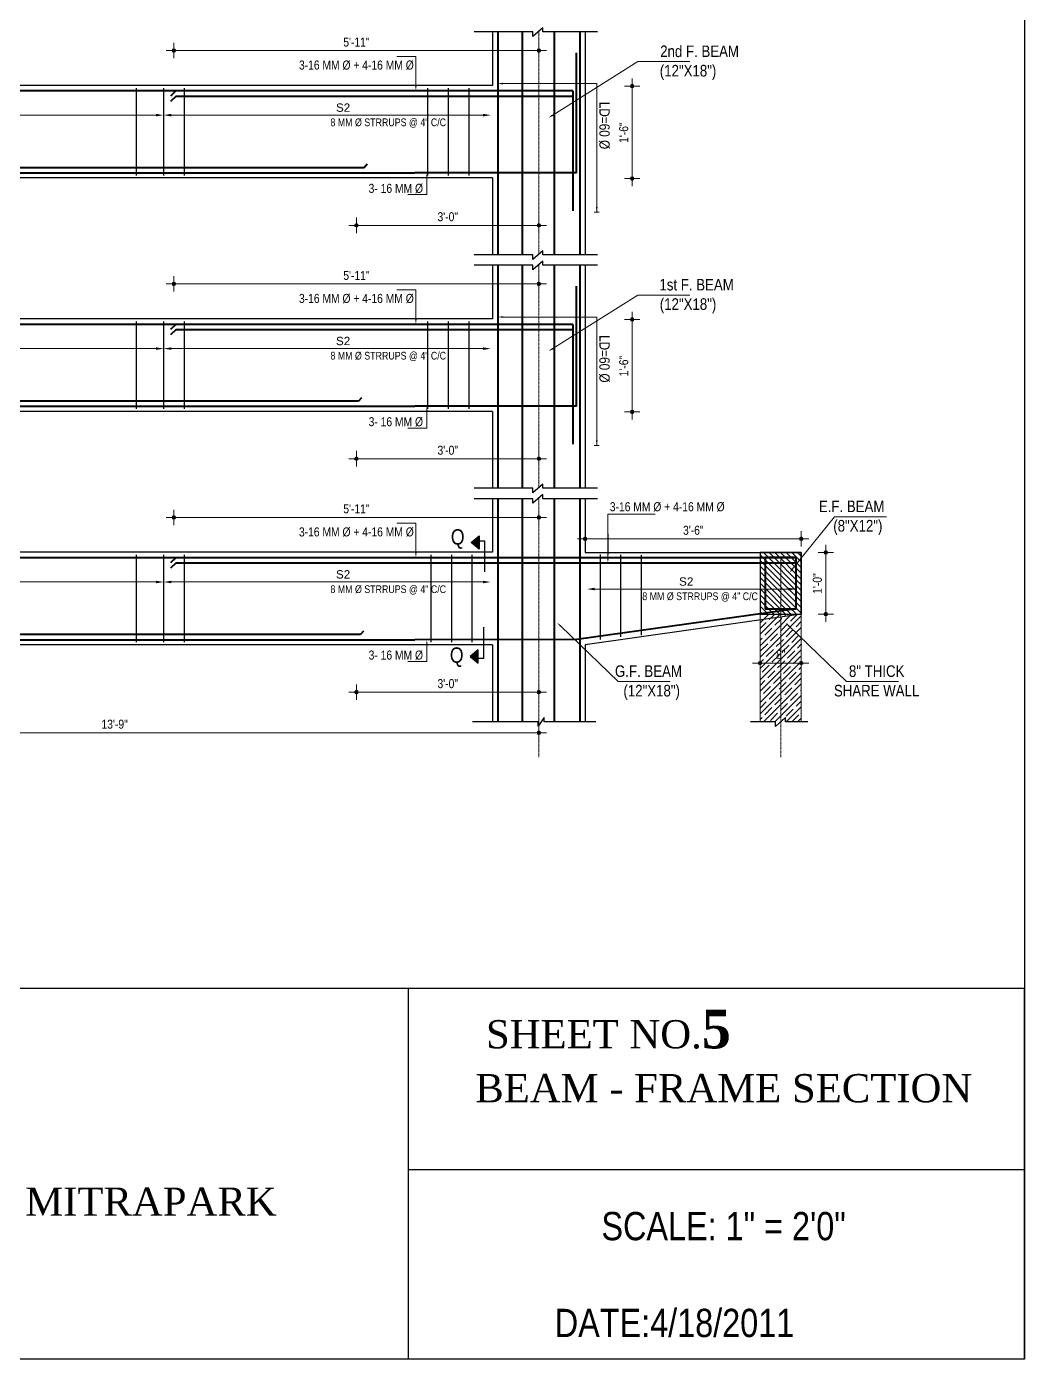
# Model space of a CAD drawing. Header units: inches. Extents: x 57837 to 133168, y 6972 to 27776.
# Drawn here: x 72902 to 73678, y 9792 to 10829 of the extents above; entities that cross this region are included whole.
import ezdxf

# ---------------------------------------------------------------- set-up
doc = ezdxf.new("R2010")
doc.units = ezdxf.units.IN
doc.header["$MEASUREMENT"] = 0
doc.linetypes.add('CENTER', pattern=[2, 1.25, -0.25, 0.25, -0.25])
doc.linetypes.add('CENTER2', pattern=[1.125, 0.75, -0.125, 0.125, -0.125])
for name, color, linetype, lineweight in [('CENTER', 9, 'CENTER', 5), ('DIM', 2, 'Continuous', 13), ('HACTH', 153, 'Continuous', 5), ('ROD', 1, 'Continuous', 40), ('STIRRUPS', 4, 'Continuous', 30)]:
    doc.layers.add(name, color=color, linetype=linetype, lineweight=lineweight)
for name, color, linetype in [('elevation', 3, 'Continuous'), ('text', 255, 'Continuous'), ('walls', 32, 'Continuous')]:
    doc.layers.add(name, color=color, linetype=linetype)
doc.styles.add('Arial', font='arial.ttf', dxfattribs={"height": 6.5})
doc.styles.get("Standard").update_dxf_attribs({"font": 'ARIALN.TTF', "height": 7})

msp = doc.modelspace()

# ---------------------------------------------------------------- hatches: boundary and pattern name
at = {"lineweight": 13}
h = msp.add_hatch(color=256, dxfattribs=at)
edge = h.paths.add_edge_path()
edge.add_arc((73016.3, 10810.8), 1.42, 0, 360)
h = msp.add_hatch(color=256, dxfattribs=at)
edge = h.paths.add_edge_path()
edge.add_arc((73300.3, 10810.8), 1.42, 0, 360)
h = msp.add_hatch(color=256, dxfattribs=at)
edge = h.paths.add_edge_path()
edge.add_arc((73372.9, 10783.1), 1.42, 0, 360)
h = msp.add_hatch(color=256, dxfattribs=at)
edge = h.paths.add_edge_path()
edge.add_arc((73372.9, 10711.1), 1.42, 0, 360)
h = msp.add_hatch(color=256, dxfattribs=at)
edge = h.paths.add_edge_path()
edge.add_arc((73158.3, 10674.7), 1.42, 0, 360)
h = msp.add_hatch(color=256, dxfattribs=at)
edge = h.paths.add_edge_path()
edge.add_arc((73300.3, 10674.7), 1.42, 0, 360)
h = msp.add_hatch(color=256, dxfattribs=at)
edge = h.paths.add_edge_path()
edge.add_arc((73016.3, 10629.1), 1.42, 0, 360)
h = msp.add_hatch(color=256, dxfattribs=at)
edge = h.paths.add_edge_path()
edge.add_arc((73300.3, 10629.1), 1.42, 0, 360)
h = msp.add_hatch(color=256, dxfattribs=at)
edge = h.paths.add_edge_path()
edge.add_arc((73372.9, 10601.4), 1.42, 0, 360)
h = msp.add_hatch(color=256, dxfattribs=at)
edge = h.paths.add_edge_path()
edge.add_arc((73372.9, 10529.4), 1.42, 0, 360)
h = msp.add_hatch(color=256, dxfattribs=at)
edge = h.paths.add_edge_path()
edge.add_arc((73158.3, 10493), 1.42, 0, 360)
h = msp.add_hatch(color=256, dxfattribs=at)
edge = h.paths.add_edge_path()
edge.add_arc((73300.3, 10493), 1.42, 0, 360)
h = msp.add_hatch(color=256, dxfattribs=at)
edge = h.paths.add_edge_path()
edge.add_arc((73016.3, 10447.3), 1.42, 0, 360)
h = msp.add_hatch(color=256, dxfattribs=at)
edge = h.paths.add_edge_path()
edge.add_arc((73300.3, 10447.3), 1.42, 0, 360)
h = msp.add_hatch(color=256, dxfattribs=at)
edge = h.paths.add_edge_path()
edge.add_arc((73336.3, 10430.7), 1.42, 0, 360)
h = msp.add_hatch(color=256, dxfattribs=at)
edge = h.paths.add_edge_path()
edge.add_arc((73504.5, 10430.7), 1.42, 0, 360)
h = msp.add_hatch(color=256, dxfattribs=at)
edge = h.paths.add_edge_path()
edge.add_arc((73523.6, 10420), 1.42, 0, 360)
h = msp.add_hatch(color=256, dxfattribs=at)
edge = h.paths.add_edge_path()
edge.add_arc((73523.6, 10372), 1.42, 0, 360)
h = msp.add_hatch(color=256, dxfattribs=at)
edge = h.paths.add_edge_path()
edge.add_arc((73472.5, 10333.9), 1.42, 0, 360)
h = msp.add_hatch(color=256, dxfattribs=at)
edge = h.paths.add_edge_path()
edge.add_arc((73504.5, 10333.9), 1.42, 0, 360)
h = msp.add_hatch(color=256, dxfattribs=at)
edge = h.paths.add_edge_path()
edge.add_arc((73158.3, 10311.3), 1.42, 0, 360)
h = msp.add_hatch(color=256, dxfattribs=at)
edge = h.paths.add_edge_path()
edge.add_arc((73300.3, 10311.3), 1.42, 0, 360)
h = msp.add_hatch(color=256, dxfattribs=at)
edge = h.paths.add_edge_path()
edge.add_arc((73300.3, 10279.6), 1.42, 0, 360)
at = {"layer": 'text'}
for points in [[(73247.6, 10427.7), (73253.9, 10432.9), (73253.9, 10422.5)], [(73246.9, 10339), (73253.1, 10333.8), (73253.1, 10344.2)]]:
    msp.add_hatch(color=256, dxfattribs=at).paths.add_polyline_path(points)

# ---------------------------------------------------------------- linework, layer by layer
at = {"color": 1}
for p, q in [((73678.1, 11820.2), (73678.1, 9791.8)), ((73678.1, 9791.8), (71149.6, 9791.8))]:
    msp.add_line(p, q, dxfattribs=at)
for p, q in [((73264.3, 10825.3), (73264.3, 10783.6)), ((73336.3, 10825.7), (73336.3, 10711.6)), ((73336.3, 10825.7), (73336.3, 10783.6)), ((73336.3, 10825.3), (73336.3, 10783.6)), ((73216.4, 10783.6), (72380.3, 10783.6)), ((73264.3, 10783.6), (73216.4, 10783.6)), ((73264.3, 10711.6), (72380.3, 10711.6)), ((73264.3, 10711.6), (73264.3, 10651.7)), ((73336.3, 10711.6), (73336.3, 10651.7)), ((73264.3, 10643.6), (73264.3, 10601.8)), ((73336.3, 10643.9), (73336.3, 10529.8)), ((73336.3, 10643.9), (73336.3, 10601.8)), ((73336.3, 10643.6), (73336.3, 10601.8)), ((73216.4, 10601.8), (72380.3, 10601.8)), ((73264.3, 10601.8), (73216.4, 10601.8)), ((73264.3, 10529.8), (72380.3, 10529.8)), ((73264.3, 10529.8), (73264.3, 10470)), ((73336.3, 10529.8), (73336.3, 10470)), ((73264.3, 10461.8), (73264.3, 10420.1)), ((73336.3, 10461.8), (73336.3, 10420)), ((73336.3, 10461.8), (73336.3, 10420)), ((73336.3, 10461.8), (73336.3, 10420)), ((73216.4, 10420.1), (72380.3, 10420.1)), ((73264.3, 10420.1), (73216.4, 10420.1)), ((73336.3, 10420), (73504.5, 10420)), ((73504.5, 10420), (73472.5, 10420)), ((73472.5, 10420), (73472.5, 10372)), ((73504.5, 10386.1), (73472.5, 10418.1)), ((73504.5, 10390.5), (73475, 10420)), ((73504.5, 10394.9), (73479.4, 10420)), ((73504.5, 10399.3), (73483.9, 10420)), ((73504.5, 10403.8), (73488.3, 10420)), ((73504.5, 10408.2), (73492.7, 10420)), ((73504.5, 10412.6), (73497.1, 10420)), ((73504.5, 10417), (73501.5, 10420)), ((73504.5, 10372), (73504.5, 10420)), ((73504.5, 10420), (73504.5, 10372)), ((73504.5, 10381.7), (73472.5, 10413.7)), ((73504.5, 10377.2), (73472.5, 10409.2)), ((73504.5, 10372.8), (73472.5, 10404.8)), ((73500.9, 10372), (73472.5, 10400.4)), ((73496.5, 10372), (73472.5, 10396)), ((73492.1, 10372), (73472.5, 10391.6)), ((73487.7, 10372), (73472.5, 10387.1)), ((73483.2, 10372), (73472.5, 10382.7)), ((73478.8, 10372), (73472.5, 10378.3)), ((73504.5, 10372), (73336.3, 10348)), ((73474.4, 10372), (73472.5, 10373.9)), ((73472.5, 10372), (73504.5, 10372)), ((73264.3, 10348.1), (72380.3, 10348.1)), ((73264.3, 10348.1), (73264.3, 10288.2)), ((73336.3, 10348.1), (73336.3, 10288.2)), ((73504.5, 10348.4), (73504.5, 10348.4)), ((73504.5, 10348.4), (73504.5, 10348)), ((73678.1, 10080.4), (71149.6, 10080.4)), ((73198.6, 10080.4), (73198.6, 9791.8)), ((73678.1, 10080.4), (73248.9, 10080.4)), ((73678.1, 9791.8), (73678.1, 10080.4)), ((73678.1, 9791.8), (73678.1, 10080.4)), ((73678.1, 9939.4), (73198.6, 9939.4)), ((73678.1, 9791.8), (73678.1, 9939.4))]:
    msp.add_line(p, q)
at = {"lineweight": 13}
for p, q in [((73016.3, 10804.8), (73016.3, 10816.8)), ((73300.3, 10816.8), (73300.3, 10804.8)), ((73022.3, 10810.8), (73010.3, 10810.8)), ((73294.3, 10810.8), (73306.3, 10810.8)), ((73366.9, 10783.1), (73378.9, 10783.1)), ((73372.9, 10777.1), (73372.9, 10789.1)), ((73378.9, 10711.1), (73366.9, 10711.1)), ((73372.9, 10717.1), (73372.9, 10705.1)), ((73158.3, 10668.7), (73158.3, 10680.7)), ((73300.3, 10680.7), (73300.3, 10668.7)), ((73164.3, 10674.7), (73152.3, 10674.7)), ((73294.3, 10674.7), (73306.3, 10674.7)), ((73022.3, 10629.1), (73010.3, 10629.1)), ((73016.3, 10623.1), (73016.3, 10635.1)), ((73294.3, 10629.1), (73306.3, 10629.1)), ((73300.3, 10635.1), (73300.3, 10623.1)), ((73372.9, 10595.4), (73372.9, 10607.4)), ((73366.9, 10601.4), (73378.9, 10601.4)), ((73372.9, 10535.4), (73372.9, 10523.4)), ((73378.9, 10529.4), (73366.9, 10529.4)), ((73164.3, 10493), (73152.3, 10493)), ((73158.3, 10487), (73158.3, 10499)), ((73294.3, 10493), (73306.3, 10493)), ((73300.3, 10499), (73300.3, 10487)), ((73016.3, 10441.3), (73016.3, 10453.3)), ((73300.3, 10453.3), (73300.3, 10441.3)), ((73022.3, 10447.3), (73010.3, 10447.3)), ((73294.3, 10447.3), (73306.3, 10447.3)), ((73342.3, 10430.7), (73330.3, 10430.7)), ((73336.3, 10424.7), (73336.3, 10436.7)), ((73498.5, 10430.7), (73510.5, 10430.7)), ((73504.5, 10436.7), (73504.5, 10424.7)), ((73517.6, 10420), (73529.6, 10420)), ((73523.6, 10414), (73523.6, 10426)), ((73523.6, 10378), (73523.6, 10366)), ((73529.6, 10372), (73517.6, 10372)), ((73472.5, 10327.9), (73472.5, 10339.9)), ((73504.5, 10339.9), (73504.5, 10327.9)), ((73478.5, 10333.9), (73466.5, 10333.9)), ((73498.5, 10333.9), (73510.5, 10333.9)), ((73158.3, 10305.3), (73158.3, 10317.3)), ((73300.3, 10317.3), (73300.3, 10305.3)), ((73164.3, 10311.3), (73152.3, 10311.3)), ((73294.3, 10311.3), (73306.3, 10311.3)), ((73300.3, 10285.6), (73300.3, 10273.6)), ((73294.3, 10279.6), (73306.3, 10279.6))]:
    msp.add_line(p, q, dxfattribs=at)
for centre in [(73016.3, 10810.8), (73300.3, 10810.8), (73372.9, 10783.1), (73372.9, 10711.1), (73158.3, 10674.7), (73300.3, 10674.7), (73016.3, 10629.1), (73300.3, 10629.1), (73372.9, 10601.4), (73372.9, 10529.4), (73158.3, 10493), (73300.3, 10493), (73016.3, 10447.3), (73300.3, 10447.3), (73336.3, 10430.7), (73504.5, 10430.7), (73523.6, 10420), (73523.6, 10372), (73472.5, 10333.9), (73504.5, 10333.9), (73158.3, 10311.3), (73300.3, 10311.3), (73300.3, 10279.6)]:
    msp.add_circle(centre, 1.42, dxfattribs=at)
at = {"layer": 'CENTER', "linetype": 'CENTER2', "lineweight": 5}
for p, q in [((73300.3, 10825.8), (73300.3, 10652.2)), ((73300.3, 10644), (73300.3, 10470.4)), ((73300.3, 10462.3), (73300.3, 10260.5)), ((73488.5, 10415.2), (73488.5, 10260.5))]:
    msp.add_line(p, q, dxfattribs=at)
at = {"layer": 'DIM'}
for p, q in [((73020.3, 10810.8), (73296.3, 10810.8)), ((73372.9, 10779.1), (73372.9, 10715.1)), ((73296.3, 10674.7), (73162.3, 10674.7)), ((73020.3, 10629.1), (73296.3, 10629.1)), ((73372.9, 10597.4), (73372.9, 10533.4)), ((73296.3, 10493), (73162.3, 10493)), ((73020.3, 10447.3), (73296.3, 10447.3)), ((73500.5, 10430.7), (73340.3, 10430.7)), ((73523.6, 10416), (73523.6, 10376)), ((73476.5, 10333.9), (73500.5, 10333.9)), ((73296.3, 10311.3), (73162.3, 10311.3)), ((73296.3, 10279.6), (72644.3, 10279.6))]:
    msp.add_line(p, q, dxfattribs=at)
at = {"layer": 'DIM', "ltscale": 3, "extrusion": (0, 0, -1)}
for p, q in [((73204.6, 10806.2), (73189.7, 10806.2)), ((73204.6, 10783.7), (73204.6, 10806.2)), ((73272.3, 10785.1), (73345.3, 10785.1)), ((73345.3, 10785.1), (73345.3, 10684.9)), ((73204.6, 10624.4), (73189.7, 10624.4)), ((73204.6, 10601.9), (73204.6, 10624.4)), ((73272.3, 10603.3), (73345.3, 10603.3)), ((73345.3, 10603.3), (73345.3, 10503.2)), ((73204.6, 10442.7), (73189.7, 10442.7)), ((73204.6, 10420.2), (73204.6, 10442.7))]:
    msp.add_line(p, q, dxfattribs=at)
at = {"layer": 'DIM', "lineweight": 13}
for p, q in [((73311.2, 10760.6), (73377.3, 10802.2)), ((73377.3, 10802.2), (73417.8, 10802.2)), ((73311.2, 10578.8), (73377.3, 10620.4)), ((73377.3, 10620.4), (73417.8, 10620.4)), ((73497.7, 10407.2), (73530.4, 10447.8)), ((73530.4, 10447.8), (73570.9, 10447.8)), ((73317.4, 10362.6), (73361.9, 10319.6)), ((73495.1, 10362.6), (73539.6, 10319.6)), ((73361.9, 10319.6), (73402.4, 10319.6)), ((73539.6, 10319.6), (73580.1, 10319.6))]:
    msp.add_line(p, q, dxfattribs=at)
at = {"layer": 'DIM', "lineweight": 9}
for p, q in [((73002.3, 10760.5), (72606.3, 10760.5)), ((73256.9, 10760.5), (73014.3, 10760.5)), ((73002.3, 10578.7), (72606.3, 10578.7)), ((73256.9, 10578.7), (73014.3, 10578.7)), ((73002.3, 10397), (72640.3, 10397)), ((73256.9, 10397), (73014.3, 10397)), ((73343.7, 10391.5), (73494.5, 10391.5))]:
    msp.add_line(p, q, dxfattribs=at)
at = {"layer": 'DIM', "ltscale": 3}
for p, q in [((73213.1, 10711.6), (73213.1, 10698.6)), ((73213.1, 10698.6), (73198.3, 10698.6)), ((73345.3, 10688.9), (73345.3, 10706.2)), ((73347.2, 10684.9), (73343.3, 10684.9)), ((73213.1, 10529.8), (73213.1, 10516.8)), ((73345.3, 10507.2), (73345.3, 10524.4)), ((73213.1, 10516.8), (73198.3, 10516.8)), ((73347.2, 10503.2), (73343.3, 10503.2)), ((73354, 10416), (73354, 10449.8)), ((73354, 10449.8), (73390.7, 10449.8)), ((73354.1, 10419.8), (73354, 10449.8)), ((73354, 10449.8), (73390.7, 10449.8)), ((73213.1, 10348.1), (73213.1, 10335.1)), ((73213.1, 10335.1), (73198.3, 10335.1))]:
    msp.add_line(p, q, dxfattribs=at)
at = {"layer": 'DIM', "ltscale": 3, "extrusion": (0, 0, -1)}
for points in [[(-73203.9, 10783.7), (-73204.6, 10779.7), (-73205.2, 10783.7)], [(-73272.3, 10785.7), (-73268.3, 10785.1), (-73272.3, 10784.4)], [(-73203.9, 10601.9), (-73204.6, 10597.9), (-73205.2, 10601.9)], [(-73272.3, 10604), (-73268.3, 10603.3), (-73272.3, 10602.7)], [(-73203.9, 10420.2), (-73204.6, 10416.2), (-73205.2, 10420.2)]]:
    msp.add_solid(points, dxfattribs=at)
at = {"layer": 'DIM'}
for points in [[(73002.3, 10761.5), (73002.3, 10759.5), (73008.3, 10760.5)], [(73014.3, 10761.5), (73014.3, 10759.5), (73008.3, 10760.5)], [(73256.9, 10761.5), (73256.9, 10759.5), (73262.9, 10760.5)], [(73002.3, 10579.7), (73002.3, 10577.7), (73008.3, 10578.7)], [(73014.3, 10579.7), (73014.3, 10577.7), (73008.3, 10578.7)], [(73256.9, 10579.7), (73256.9, 10577.7), (73262.9, 10578.7)], [(73002.3, 10398), (73002.3, 10396), (73008.3, 10397)], [(73014.3, 10398), (73014.3, 10396), (73008.3, 10397)], [(73256.9, 10398), (73256.9, 10396), (73262.9, 10397)], [(73343.7, 10392.5), (73343.7, 10390.5), (73337.7, 10391.5)], [(73494.5, 10392.5), (73494.5, 10390.5), (73500.5, 10391.5)]]:
    msp.add_solid(points, dxfattribs=at)
at = {"layer": 'DIM', "lineweight": 13}
for points in [[(73311.6, 10760), (73307.8, 10758.4), (73310.8, 10761.1)], [(73311.6, 10578.3), (73307.8, 10576.7), (73310.8, 10579.4)], [(73498.2, 10406.8), (73495.2, 10404.1), (73497.1, 10407.6)], [(73316.9, 10362.1), (73314.5, 10365.3), (73317.8, 10363)], [(73494.6, 10362.1), (73492.2, 10365.3), (73495.5, 10363)]]:
    msp.add_solid(points, dxfattribs=at)
at = {"layer": 'DIM', "ltscale": 3}
for points in [[(73212.5, 10711.6), (73213.1, 10715.6), (73213.8, 10711.6)], [(73346, 10688.9), (73345.3, 10684.9), (73344.7, 10688.9)], [(73212.5, 10529.8), (73213.1, 10533.8), (73213.8, 10529.8)], [(73346, 10507.2), (73345.3, 10503.2), (73344.7, 10507.2)], [(73354.7, 10419.8), (73354.1, 10415.8), (73353.4, 10419.8)], [(73354.7, 10416), (73354, 10412), (73353.4, 10416)], [(73212.5, 10348.1), (73213.1, 10352.1), (73213.8, 10348.1)]]:
    msp.add_solid(points, dxfattribs=at)
at = {"layer": 'elevation'}
for p, q in [((73336.3, 10825.7), (73336.3, 10783.9)), ((73336.3, 10825.3), (73336.3, 10783.6)), ((73336.3, 10643.9), (73336.3, 10602.2)), ((73336.3, 10643.6), (73336.3, 10601.8)), ((73336.3, 10461.8), (73336.3, 10420.4)), ((73336.3, 10461.8), (73336.3, 10420))]:
    msp.add_line(p, q, dxfattribs=at)
at = {"layer": 'HACTH'}
for p, q in [((73472.5, 10372), (73472.5, 10288.2)), ((73472.5, 10365.1), (73478.8, 10371.4)), ((73472.5, 10356.3), (73486.8, 10370.6)), ((73472.5, 10369.5), (73472.9, 10369.9)), ((73474, 10371), (73474, 10371)), ((73478.4, 10366.6), (73478.4, 10366.6)), ((73478.8, 10371.4), (73479.4, 10372)), ((73479.5, 10367.7), (73482.8, 10371)), ((73482.8, 10371), (73483.8, 10372)), ((73483.9, 10363.3), (73488.5, 10367.8)), ((73486.8, 10370.6), (73488.3, 10372)), ((73488.5, 10363.4), (73494.9, 10369.8)), ((73488.5, 10354.6), (73502.9, 10369)), ((73488.5, 10367.8), (73489.4, 10368.8)), ((73490.6, 10369.9), (73490.6, 10369.9)), ((73491.7, 10371), (73492.7, 10372)), ((73494.9, 10369.8), (73497.1, 10372)), ((73496.1, 10366.6), (73498.9, 10369.4)), ((73498.9, 10369.4), (73501.5, 10372)), ((73500.5, 10362.2), (73504.5, 10366.2)), ((73502.9, 10369), (73504.5, 10370.6)), ((73504.5, 10372), (73504.5, 10288.2)), ((73472.5, 10360.7), (73477.3, 10365.5)), ((73472.5, 10347.4), (73488.5, 10363.4)), ((73476.2, 10355.5), (73481.7, 10361)), ((73480.6, 10351.1), (73486.1, 10356.6)), ((73482.8, 10362.2), (73482.8, 10362.2)), ((73487.2, 10357.7), (73487.2, 10357.7)), ((73488.3, 10358.8), (73488.5, 10359)), ((73488.5, 10359), (73493.9, 10364.4)), ((73488.5, 10345.7), (73504.5, 10361.7)), ((73492.8, 10354.4), (73498.3, 10359.9)), ((73495, 10365.5), (73495, 10365.5)), ((73499.4, 10361), (73499.4, 10361)), ((73503.8, 10356.6), (73503.8, 10356.6)), ((73472.5, 10338.6), (73488.5, 10354.6)), ((73472.5, 10351.8), (73474, 10353.3)), ((73472.5, 10329.7), (73488.5, 10345.7)), ((73472.9, 10343.4), (73478.4, 10348.9)), ((73475.1, 10354.4), (73475.1, 10354.4)), ((73479.5, 10350), (73479.5, 10350)), ((73483.9, 10345.6), (73483.9, 10345.6)), ((73485, 10346.7), (73488.5, 10350.2)), ((73488.5, 10336.9), (73504.5, 10352.9)), ((73488.5, 10350.2), (73490.6, 10352.2)), ((73489.4, 10342.3), (73495, 10347.8)), ((73491.7, 10353.3), (73491.7, 10353.3)), ((73496.1, 10348.9), (73496.1, 10348.9)), ((73497.2, 10350), (73502.7, 10355.5)), ((73501.6, 10345.6), (73504.5, 10348.5)), ((73472.5, 10320.9), (73488.5, 10336.9)), ((73472.5, 10334.2), (73475.1, 10336.7)), ((73476.2, 10337.8), (73476.2, 10337.8)), ((73477.3, 10338.9), (73482.8, 10344.5)), ((73481.7, 10334.5), (73487.2, 10340.1)), ((73488.3, 10341.2), (73488.3, 10341.2)), ((73488.5, 10328.1), (73504.5, 10344.1)), ((73488.5, 10332.5), (73491.7, 10335.6)), ((73488.5, 10319.2), (73504.5, 10335.2)), ((73492.8, 10336.7), (73492.8, 10336.7)), ((73493.9, 10337.8), (73499.4, 10343.4)), ((73498.3, 10333.4), (73503.8, 10338.9)), ((73500.5, 10344.5), (73500.5, 10344.5)), ((73472.5, 10312.1), (73488.5, 10328.1)), ((73472.9, 10325.7), (73472.9, 10325.7)), ((73474, 10326.8), (73479.5, 10332.3)), ((73478.4, 10322.4), (73483.9, 10327.9)), ((73480.6, 10333.4), (73480.6, 10333.4)), ((73485, 10329), (73485, 10329)), ((73486.1, 10330.1), (73488.5, 10332.5)), ((73488.5, 10310.4), (73504.5, 10326.4)), ((73489.4, 10324.6), (73489.4, 10324.6)), ((73490.6, 10325.7), (73496.1, 10331.2)), ((73495, 10321.3), (73500.5, 10326.8)), ((73497.2, 10332.3), (73497.2, 10332.3)), ((73501.6, 10327.9), (73501.6, 10327.9)), ((73502.7, 10329), (73504.5, 10330.8)), ((73472.5, 10316.5), (73476.2, 10320.2)), ((73472.5, 10303.2), (73488.5, 10319.2)), ((73475.1, 10310.2), (73480.6, 10315.7)), ((73477.3, 10321.3), (73477.3, 10321.3)), ((73481.7, 10316.9), (73481.7, 10316.9)), ((73482.8, 10318), (73488.3, 10323.5)), ((73487.2, 10313.5), (73488.5, 10314.8)), ((73488.5, 10314.8), (73492.8, 10319.1)), ((73488.5, 10301.6), (73504.5, 10317.6)), ((73491.7, 10309.1), (73497.2, 10314.6)), ((73493.9, 10320.2), (73493.9, 10320.2)), ((73498.3, 10315.7), (73498.3, 10315.7)), ((73499.4, 10316.9), (73504.5, 10322)), ((73472.5, 10294.4), (73488.5, 10310.4)), ((73472.5, 10307.6), (73472.9, 10308)), ((73474, 10309.1), (73474, 10309.1)), ((73478.4, 10304.7), (73478.4, 10304.7)), ((73479.5, 10305.8), (73485, 10311.3)), ((73483.9, 10301.4), (73488.5, 10306)), ((73486.1, 10312.4), (73486.1, 10312.4)), ((73488.5, 10292.7), (73504.5, 10308.7)), ((73488.5, 10306), (73489.4, 10306.9)), ((73490.6, 10308), (73490.6, 10308)), ((73496.1, 10304.7), (73501.6, 10310.2)), ((73500.5, 10300.3), (73504.5, 10304.3)), ((73502.7, 10311.3), (73502.7, 10311.3)), ((73503.8, 10312.4), (73504.5, 10313.1)), ((73472.5, 10298.8), (73477.3, 10303.6)), ((73475.1, 10288.2), (73488.5, 10301.6)), ((73476.2, 10293.7), (73481.7, 10299.2)), ((73480.6, 10289.2), (73486.1, 10294.8)), ((73482.8, 10300.3), (73482.8, 10300.3)), ((73487.2, 10295.9), (73487.2, 10295.9)), ((73488.3, 10297), (73488.5, 10297.1)), ((73488.5, 10297.1), (73493.9, 10302.5)), ((73492.8, 10288.2), (73504.5, 10299.9)), ((73492.8, 10292.5), (73498.3, 10298.1)), ((73495, 10303.6), (73495, 10303.6)), ((73497.2, 10288.2), (73502.7, 10293.7)), ((73499.4, 10299.2), (73499.4, 10299.2)), ((73503.8, 10294.8), (73503.8, 10294.8)), ((73472.5, 10290), (73474, 10291.4)), ((73475.1, 10292.5), (73475.1, 10292.5)), ((73483.9, 10288.2), (73488.5, 10292.7)), ((73489.9, 10289.7), (73490.6, 10290.3)), ((73491.7, 10291.4), (73491.7, 10291.4)), ((73501.6, 10288.2), (73504.5, 10291))]:
    msp.add_line(p, q, dxfattribs=at)
at = {"layer": 'ROD'}
for p, q in [((73268.3, 10825.3), (73268.3, 10651.7)), ((73287.2, 10825.3), (73287.2, 10651.7)), ((73312.2, 10825.3), (73312.2, 10651.7)), ((73332.3, 10825.3), (73332.3, 10651.7)), ((73329.6, 10715.7), (73329.6, 10809.1)), ((73326.6, 10779.3), (72344.3, 10779.3)), ((73017.8, 10779.3), (73013.7, 10775.4)), ((73017.8, 10775.1), (73013.7, 10771.2)), ((73326.6, 10779.3), (73017.8, 10779.3)), ((73326.6, 10775.1), (73017.8, 10775.1)), ((73326.6, 10779.3), (73326.6, 10686.1)), ((73164.4, 10719.5), (72463.9, 10719.5)), ((73166.7, 10722.2), (73164.4, 10719.5)), ((72344.3, 10715.5), (73203.7, 10715.5)), ((73329.6, 10715.7), (73203.7, 10715.5)), ((73268.3, 10643.6), (73268.3, 10470)), ((73287.2, 10643.6), (73287.2, 10469.9)), ((73312.2, 10643.6), (73312.2, 10469.9)), ((73332.3, 10643.6), (73332.3, 10470)), ((73329.6, 10534), (73329.6, 10627.4)), ((73326.6, 10597.6), (72344.3, 10597.6)), ((73017.8, 10597.6), (73013.7, 10593.7)), ((73326.6, 10597.6), (73017.8, 10597.6)), ((73326.6, 10597.6), (73326.6, 10504.4)), ((73017.8, 10593.4), (73013.7, 10589.5)), ((73326.6, 10593.4), (73017.8, 10593.4)), ((72344.3, 10533.8), (73203.7, 10533.8)), ((73159.9, 10537.8), (72463.9, 10537.8)), ((73162.2, 10540.5), (73159.9, 10537.8)), ((73329.6, 10534), (73203.7, 10533.8)), ((73268.3, 10461.8), (73268.3, 10288.2)), ((73287.2, 10461.8), (73287.2, 10288.2)), ((73312.2, 10461.8), (73312.2, 10288.2)), ((73332.3, 10461.8), (73332.3, 10288.2)), ((73300.3, 10415.9), (72344.3, 10415.9)), ((73017.8, 10415.9), (73013.7, 10412)), ((73017.8, 10411.7), (73013.7, 10407.8)), ((73300.3, 10415.9), (73017.8, 10415.9)), ((73300.3, 10411.7), (73017.8, 10411.7)), ((73500.5, 10415.9), (73300.3, 10415.9)), ((73500.4, 10411.7), (73300.3, 10411.7)), ((73500.4, 10415.9), (73347.9, 10415.9)), ((73500.5, 10416), (73476.5, 10416)), ((73476.5, 10416), (73476.5, 10376)), ((73500.4, 10376), (73500.4, 10415.9)), ((73500.4, 10415.9), (73500.4, 10415.9)), ((73500.5, 10376), (73500.5, 10416)), ((73500.5, 10376), (73329.8, 10352.2)), ((73476.5, 10376), (73500.5, 10376)), ((73161.4, 10356.1), (72457.4, 10356.1)), ((73163.7, 10358.8), (73161.4, 10356.1)), ((72344.3, 10352.1), (73203.7, 10352.1)), ((73329.8, 10352.2), (73203.7, 10352.1))]:
    msp.add_line(p, q, dxfattribs=at)
at = {"layer": 'STIRRUPS'}
for p, q in [((72986.9, 10781.6), (72986.9, 10713.6)), ((72986.9, 10781.6), (72986.9, 10713.6)), ((73008.3, 10781.6), (73008.3, 10713.6)), ((73008.3, 10781.6), (73008.3, 10713.6)), ((73024.3, 10781.6), (73024.3, 10713.6)), ((73213.7, 10781.6), (73213.7, 10713.6)), ((73229.7, 10781.6), (73229.7, 10713.6)), ((73245.7, 10781.6), (73245.7, 10713.6)), ((72986.9, 10599.9), (72986.9, 10531.9)), ((72986.9, 10599.9), (72986.9, 10531.9)), ((73008.3, 10599.9), (73008.3, 10531.9)), ((73008.3, 10599.9), (73008.3, 10531.9)), ((73024.3, 10599.9), (73024.3, 10531.9)), ((73213.7, 10599.9), (73213.7, 10531.9)), ((73229.7, 10599.9), (73229.7, 10531.9)), ((73245.7, 10599.9), (73245.7, 10531.9)), ((72986.9, 10418.1), (72986.9, 10350.1)), ((72986.9, 10418.1), (72986.9, 10350.1)), ((73008.3, 10418.1), (73008.3, 10350.1)), ((73008.3, 10418.1), (73008.3, 10350.1)), ((73024.3, 10418.1), (73024.3, 10350.1)), ((73216.2, 10418.1), (73216.2, 10350.1)), ((73232.2, 10418.2), (73232.2, 10350.2)), ((73248.2, 10418.2), (73248.2, 10350.2)), ((73347.9, 10418.4), (73347.9, 10352.3)), ((73363.9, 10418.1), (73363.9, 10354.2)), ((73379.9, 10418), (73379.9, 10355.5))]:
    msp.add_line(p, q, dxfattribs=at)
at = {"layer": 'text'}
for p, q in [((73247.6, 10427.7), (73253.9, 10432.9)), ((73253.9, 10432.9), (73253.9, 10422.5)), ((73253.9, 10429.1), (73256.1, 10429.1)), ((73256.1, 10429.1), (73258.1, 10429.1)), ((73258.1, 10429.1), (73258.1, 10404.8)), ((73253.9, 10422.5), (73247.6, 10427.7)), ((73257.4, 10337.7), (73257.4, 10361.9)), ((73253.1, 10344.2), (73246.9, 10339)), ((73246.9, 10339), (73253.1, 10333.8)), ((73253.1, 10333.8), (73253.1, 10344.2)), ((73253.1, 10337.7), (73255.4, 10337.7)), ((73255.4, 10337.7), (73257.4, 10337.7))]:
    msp.add_line(p, q, dxfattribs=at)
at = {"layer": 'walls', "color": 6}
for p, q in [((73295.7, 10825.3), (73249.9, 10825.3)), ((73303.5, 10828.5), (73295.7, 10821.8)), ((73295.7, 10821.8), (73295.7, 10825.3)), ((73303.5, 10825.3), (73303.5, 10828.5)), ((73346, 10825.3), (73303.5, 10825.3)), ((73295.7, 10651.7), (73249.9, 10651.7)), ((73303.5, 10654.9), (73295.7, 10648.1)), ((73295.7, 10648.1), (73295.7, 10651.7)), ((73303.5, 10646.8), (73295.7, 10640)), ((73303.5, 10651.7), (73303.5, 10654.9)), ((73346, 10651.7), (73303.5, 10651.7)), ((73303.5, 10643.6), (73303.5, 10646.8)), ((73295.7, 10643.6), (73249.9, 10643.6)), ((73295.7, 10640), (73295.7, 10643.6)), ((73346, 10643.6), (73303.5, 10643.6)), ((73295.7, 10470), (73249.9, 10470)), ((73303.5, 10473.2), (73295.7, 10466.4)), ((73295.7, 10466.4), (73295.7, 10470)), ((73303.5, 10470), (73303.5, 10473.2)), ((73346, 10470), (73303.5, 10470)), ((73295.7, 10461.8), (73249.9, 10461.8)), ((73303.5, 10465.1), (73295.7, 10458.3)), ((73295.7, 10458.3), (73295.7, 10461.8)), ((73303.5, 10461.8), (73303.5, 10465.1)), ((73346, 10461.8), (73303.5, 10461.8)), ((73299.8, 10288.2), (73248.6, 10288.2)), ((73304.5, 10291.5), (73299.7, 10284.7)), ((73299.7, 10284.7), (73299.8, 10288.2)), ((73304.5, 10288.2), (73304.5, 10291.5)), ((73344.6, 10288.2), (73304.5, 10288.2)), ((73484.4, 10288.2), (73465.1, 10288.2)), ((73492.2, 10291.4), (73484.4, 10284.6)), ((73484.4, 10284.6), (73484.4, 10288.2)), ((73492.2, 10288.2), (73492.2, 10291.4)), ((73509.7, 10288.2), (73492.2, 10288.2))]:
    msp.add_line(p, q, dxfattribs=at)

# ---------------------------------------------------------------- texts
at = {"char_height": 22, "attachment_point": 1}
for s, insert, width in [('{\\fTimes New Roman|b0|i0|c0|p18; SHEET NO.\\fTimes New Roman|b1|i0|c0|p18;\\H1.364x;5\\P\\fTimes New Roman|b0|i0|c0|p18;\\H0.7331x;BEAM - FRAME SECTION}', (73250.8, 10063.9), 458.846), ('{\\fTimes New Roman|b0|i0|c0|p18;PROJECT NAME:\\P\\PGUEST HOUSE AT MITRAPARK}', (72613.5, 9998.9), 526.959), ('SCALE: 1" = 2\'0"', (73349, 9906.5), 189.858), ('DATE:4/18/2011', (73312.7, 9831.1), 189.858)]:
    msp.add_mtext(s, dxfattribs=dict(at, insert=insert, width=width))
at = {"layer": 'DIM'}
for s, p in [('5\'-11"', (73148.1, 10813.9)), ('3\'-0"', (73221.4, 10677.9)), ('5\'-11"', (73148.1, 10632.2)), ('3\'-0"', (73221.4, 10496.1)), ('5\'-11"', (73148.1, 10450.5)), ('3\'-6"', (73412.5, 10433.8)), ('8"', (73484.9, 10337)), ('3\'-0"', (73221.4, 10314.4)), ('13\'-9"', (72959.9, 10282.8))]:
    msp.add_text(s, height=7, dxfattribs=at).set_placement(p)
at = {"layer": 'DIM', "style": 'Arial'}
for p in [(73142.4, 10763.1), (73142.4, 10581.4), (73142.4, 10399.7), (73409.4, 10394.1)]:
    msp.add_text('S2', height=6.5, dxfattribs=at).set_placement(p)
at = {"layer": 'DIM'}
for s, p in [('1\'-6"', (73369.8, 10738.9)), ('1\'-6"', (73369.8, 10557.1)), ('1\'-0"', (73520.5, 10387.8))]:
    msp.add_text(s, height=7, rotation=90, dxfattribs=at).set_placement(p)
at = {"layer": 'text'}
for s, height, p in [('2nd F. BEAM', 9, (73394.7, 10805.7)), ('3-16 MM Ø + 4-16 MM Ø', 7, (73113.6, 10796)), ('(12"X18")', 9, (73394.4, 10790.6)), ('8 MM Ø STRRUPS @ 4" C/C', 6, (73138.1, 10751.9)), ('3- 16 MM Ø', 7, (73167.8, 10700)), ('1st F. BEAM', 9, (73394.1, 10624)), ('3-16 MM Ø + 4-16 MM Ø', 7, (73113.6, 10614.3)), ('(12"X18")', 9, (73394.4, 10608.9)), ('8 MM Ø STRRUPS @ 4" C/C', 6, (73138.1, 10570.2)), ('3- 16 MM Ø', 7, (73167.8, 10518.3)), ('E.F. BEAM', 9, (73518.2, 10451.4)), ('3-16 MM Ø + 4-16 MM Ø', 7, (73355.5, 10452.1)), ('3-16 MM Ø + 4-16 MM Ø', 7, (73113.6, 10432.5)), ('(8"X12")', 9, (73529.4, 10436.3)), ('Q', 12, (73231.8, 10426.1)), ('8 MM Ø STRRUPS @ 4" C/C', 6, (73138.1, 10388.4)), ('8 MM Ø STRRUPS @ 4" C/C', 6, (73380.8, 10382.9)), ('Q', 12, (73231, 10334.1)), ('3- 16 MM Ø', 7, (73167.8, 10336.6)), ('G.F. BEAM', 9, (73359.5, 10323.1)), ('8" THICK', 9, (73541.6, 10323.1)), ('(12"X18")', 9, (73366.1, 10307.9)), ('SHARE WALL', 9, (73529.9, 10307.9))]:
    msp.add_text(s, height=height, dxfattribs=at).set_placement(p)
for p in [(73347.4, 10770.9), (73347.4, 10589.2)]:
    msp.add_text('LD=60 Ø', height=8, rotation=270, dxfattribs=at).set_placement(p)

doc.saveas('drawing.dxf')
